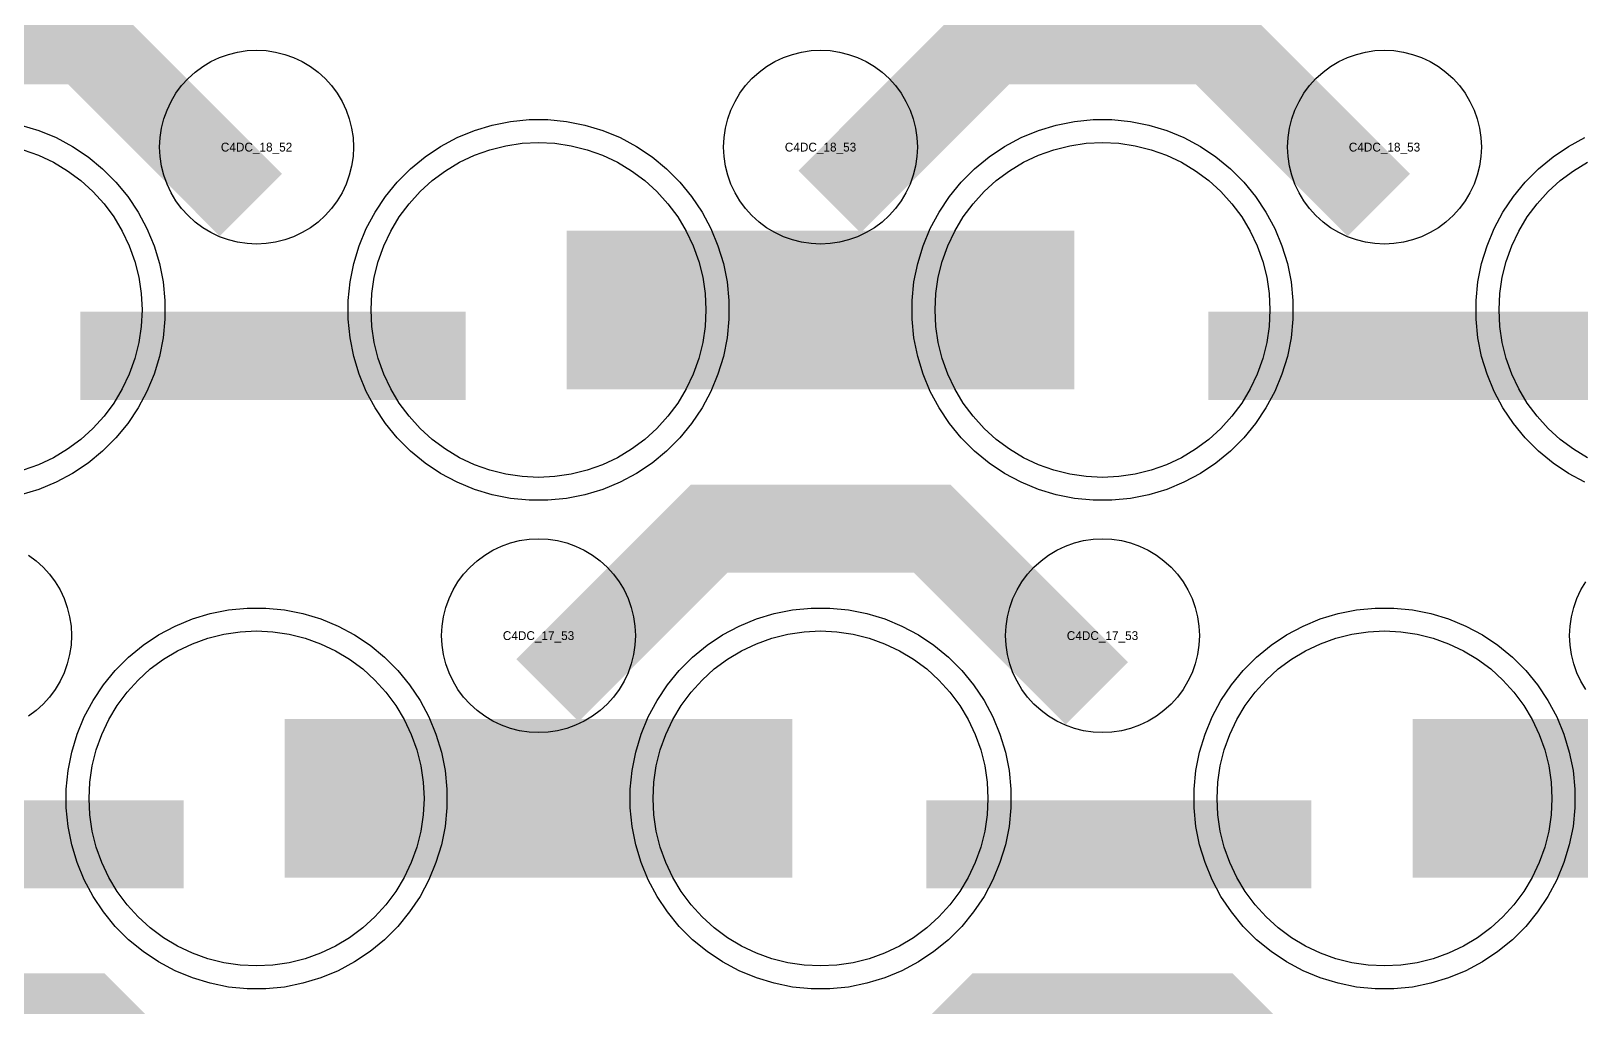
# Model space of a CAD drawing. Extents: x -11880 to 11880, y -14992 to 14992.
# Drawn here: x 4816 to 5255.8, y -12543.4 to -12266.3 of the extents above; entities that cross this region are included whole.
import ezdxf
from ezdxf.enums import TextEntityAlignment as Align

# ---------------------------------------------------------------- set-up
doc = ezdxf.new("R2010")
doc.units = 0
doc.header["$MEASUREMENT"] = 0
for name, color, linetype in [('GDS_775_DT_237', 138, 'CONTINUOUS'), ('RDL1_FS', 34, 'CONTINUOUS'), ('RDL_BS', 160, 'CONTINUOUS')]:
    doc.layers.add(name, color=color, linetype=linetype)

msp = doc.modelspace()

# ---------------------------------------------------------------- linework, layer by layer
at = {"layer": 'RDL1_FS', "color": 241, "true_color": 0xf7abae}
for points in [[(4960, -12392.919), (4955.343, -12392.69), (4950.732, -12392.006), (4946.209, -12390.874), (4941.819, -12389.302), (4937.605, -12387.31), (4933.605, -12384.912), (4929.86, -12382.134), (4926.406, -12379.004), (4923.276, -12375.55), (4920.498, -12371.805), (4918.1, -12367.805), (4916.108, -12363.591), (4914.536, -12359.201), (4913.404, -12354.678), (4912.72, -12350.067), (4912.491, -12345.41), (4912.72, -12340.753), (4913.404, -12336.142), (4914.536, -12331.619), (4916.108, -12327.229), (4918.1, -12323.015), (4920.498, -12319.015), (4923.276, -12315.27), (4926.406, -12311.816), (4929.86, -12308.686), (4933.605, -12305.908), (4937.605, -12303.51), (4941.819, -12301.518), (4946.209, -12299.946), (4950.732, -12298.814), (4955.343, -12298.13), (4960, -12297.901), (4964.657, -12298.13), (4969.268, -12298.814), (4973.791, -12299.946), (4978.181, -12301.518), (4982.395, -12303.51), (4986.395, -12305.908), (4990.14, -12308.686), (4993.594, -12311.816), (4996.724, -12315.27), (4999.502, -12319.015), (5001.9, -12323.015), (5003.892, -12327.229), (5005.464, -12331.619), (5006.596, -12336.142), (5007.28, -12340.753), (5007.509, -12345.41), (5007.28, -12350.067), (5006.596, -12354.678), (5005.464, -12359.201), (5003.892, -12363.591), (5001.9, -12367.805), (4999.502, -12371.805), (4996.724, -12375.55), (4993.594, -12379.004), (4990.14, -12382.134), (4986.395, -12384.912), (4982.395, -12387.31), (4978.181, -12389.302), (4973.791, -12390.874), (4969.268, -12392.006), (4964.657, -12392.69)], [(5120, -12392.919), (5115.343, -12392.69), (5110.732, -12392.006), (5106.209, -12390.874), (5101.819, -12389.302), (5097.605, -12387.31), (5093.605, -12384.912), (5089.86, -12382.134), (5086.406, -12379.004), (5083.276, -12375.55), (5080.498, -12371.805), (5078.1, -12367.805), (5076.108, -12363.591), (5074.536, -12359.201), (5073.404, -12354.678), (5072.72, -12350.067), (5072.491, -12345.41), (5072.72, -12340.753), (5073.404, -12336.142), (5074.536, -12331.619), (5076.108, -12327.229), (5078.1, -12323.015), (5080.498, -12319.015), (5083.276, -12315.27), (5086.406, -12311.816), (5089.86, -12308.686), (5093.605, -12305.908), (5097.605, -12303.51), (5101.819, -12301.518), (5106.209, -12299.946), (5110.732, -12298.814), (5115.343, -12298.13), (5120, -12297.901), (5124.657, -12298.13), (5129.268, -12298.814), (5133.791, -12299.946), (5138.181, -12301.518), (5142.395, -12303.51), (5146.395, -12305.908), (5150.14, -12308.686), (5153.594, -12311.816), (5156.724, -12315.27), (5159.502, -12319.015), (5161.9, -12323.015), (5163.892, -12327.229), (5165.464, -12331.619), (5166.596, -12336.142), (5167.28, -12340.753), (5167.509, -12345.41), (5167.28, -12350.067), (5166.596, -12354.678), (5165.464, -12359.201), (5163.892, -12363.591), (5161.9, -12367.805), (5159.502, -12371.805), (5156.724, -12375.55), (5153.594, -12379.004), (5150.14, -12382.134), (5146.395, -12384.912), (5142.395, -12387.31), (5138.181, -12389.302), (5133.791, -12390.874), (5129.268, -12392.006), (5124.657, -12392.69)], [(4880, -12531.484), (4875.343, -12531.255), (4870.732, -12530.571), (4866.209, -12529.439), (4861.819, -12527.867), (4857.605, -12525.875), (4853.605, -12523.477), (4849.86, -12520.699), (4846.406, -12517.569), (4843.276, -12514.115), (4840.498, -12510.37), (4838.1, -12506.37), (4836.108, -12502.156), (4834.536, -12497.766), (4833.404, -12493.243), (4832.72, -12488.632), (4832.491, -12483.975), (4832.72, -12479.318), (4833.404, -12474.707), (4834.536, -12470.184), (4836.108, -12465.794), (4838.1, -12461.58), (4840.498, -12457.58), (4843.276, -12453.835), (4846.406, -12450.381), (4849.86, -12447.251), (4853.605, -12444.473), (4857.605, -12442.075), (4861.819, -12440.083), (4866.209, -12438.511), (4870.732, -12437.379), (4875.343, -12436.695), (4880, -12436.466), (4884.657, -12436.695), (4889.268, -12437.379), (4893.791, -12438.511), (4898.181, -12440.083), (4902.395, -12442.075), (4906.395, -12444.473), (4910.14, -12447.251), (4913.594, -12450.381), (4916.724, -12453.835), (4919.502, -12457.58), (4921.9, -12461.58), (4923.892, -12465.794), (4925.464, -12470.184), (4926.596, -12474.707), (4927.28, -12479.318), (4927.509, -12483.975), (4927.28, -12488.632), (4926.596, -12493.243), (4925.464, -12497.766), (4923.892, -12502.156), (4921.9, -12506.37), (4919.502, -12510.37), (4916.724, -12514.115), (4913.594, -12517.569), (4910.14, -12520.699), (4906.395, -12523.477), (4902.395, -12525.875), (4898.181, -12527.867), (4893.791, -12529.439), (4889.268, -12530.571), (4884.657, -12531.255)], [(5040, -12531.484), (5035.343, -12531.255), (5030.732, -12530.571), (5026.209, -12529.439), (5021.819, -12527.867), (5017.605, -12525.875), (5013.605, -12523.477), (5009.86, -12520.699), (5006.406, -12517.569), (5003.276, -12514.115), (5000.498, -12510.37), (4998.1, -12506.37), (4996.108, -12502.156), (4994.536, -12497.766), (4993.404, -12493.243), (4992.72, -12488.632), (4992.491, -12483.975), (4992.72, -12479.318), (4993.404, -12474.707), (4994.536, -12470.184), (4996.108, -12465.794), (4998.1, -12461.58), (5000.498, -12457.58), (5003.276, -12453.835), (5006.406, -12450.381), (5009.86, -12447.251), (5013.605, -12444.473), (5017.605, -12442.075), (5021.819, -12440.083), (5026.209, -12438.511), (5030.732, -12437.379), (5035.343, -12436.695), (5040, -12436.466), (5044.657, -12436.695), (5049.268, -12437.379), (5053.791, -12438.511), (5058.181, -12440.083), (5062.395, -12442.075), (5066.395, -12444.473), (5070.14, -12447.251), (5073.594, -12450.381), (5076.724, -12453.835), (5079.502, -12457.58), (5081.9, -12461.58), (5083.892, -12465.794), (5085.464, -12470.184), (5086.596, -12474.707), (5087.28, -12479.318), (5087.509, -12483.975), (5087.28, -12488.632), (5086.596, -12493.243), (5085.464, -12497.766), (5083.892, -12502.156), (5081.9, -12506.37), (5079.502, -12510.37), (5076.724, -12514.115), (5073.594, -12517.569), (5070.14, -12520.699), (5066.395, -12523.477), (5062.395, -12525.875), (5058.181, -12527.867), (5053.791, -12529.439), (5049.268, -12530.571), (5044.657, -12531.255)], [(5200, -12531.484), (5195.343, -12531.255), (5190.732, -12530.571), (5186.209, -12529.439), (5181.819, -12527.867), (5177.605, -12525.875), (5173.605, -12523.477), (5169.86, -12520.699), (5166.406, -12517.569), (5163.276, -12514.115), (5160.498, -12510.37), (5158.1, -12506.37), (5156.108, -12502.156), (5154.536, -12497.766), (5153.404, -12493.243), (5152.72, -12488.632), (5152.491, -12483.975), (5152.72, -12479.318), (5153.404, -12474.707), (5154.536, -12470.184), (5156.108, -12465.794), (5158.1, -12461.58), (5160.498, -12457.58), (5163.276, -12453.835), (5166.406, -12450.381), (5169.86, -12447.251), (5173.605, -12444.473), (5177.605, -12442.075), (5181.819, -12440.083), (5186.209, -12438.511), (5190.732, -12437.379), (5195.343, -12436.695), (5200, -12436.466), (5204.657, -12436.695), (5209.268, -12437.379), (5213.791, -12438.511), (5218.181, -12440.083), (5222.395, -12442.075), (5226.395, -12444.473), (5230.14, -12447.251), (5233.594, -12450.381), (5236.724, -12453.835), (5239.502, -12457.58), (5241.9, -12461.58), (5243.892, -12465.794), (5245.464, -12470.184), (5246.596, -12474.707), (5247.28, -12479.318), (5247.509, -12483.975), (5247.28, -12488.632), (5246.596, -12493.243), (5245.464, -12497.766), (5243.892, -12502.156), (5241.9, -12506.37), (5239.502, -12510.37), (5236.724, -12514.115), (5233.594, -12517.569), (5230.14, -12520.699), (5226.395, -12523.477), (5222.395, -12525.875), (5218.181, -12527.867), (5213.791, -12529.439), (5209.268, -12530.571), (5204.657, -12531.255)]]:
    msp.add_lwpolyline(points, close=True, dxfattribs=at)
for points in [[(4813.791, -12299.946), (4818.181, -12301.518), (4822.395, -12303.51), (4826.395, -12305.908), (4830.14, -12308.686), (4833.594, -12311.816), (4836.724, -12315.27), (4839.502, -12319.015), (4841.9, -12323.015), (4843.892, -12327.229), (4845.464, -12331.619), (4846.596, -12336.142), (4847.28, -12340.753), (4847.509, -12345.41), (4847.28, -12350.067), (4846.596, -12354.678), (4845.464, -12359.201), (4843.892, -12363.591), (4841.9, -12367.805), (4839.502, -12371.805), (4836.724, -12375.55), (4833.594, -12379.004), (4830.14, -12382.134), (4826.395, -12384.912), (4822.395, -12387.31), (4818.181, -12389.302), (4813.791, -12390.874)], [(5257.605, -12387.31), (5253.605, -12384.912), (5249.86, -12382.134), (5246.406, -12379.004), (5243.276, -12375.55), (5240.498, -12371.805), (5238.1, -12367.805), (5236.108, -12363.591), (5234.536, -12359.201), (5233.404, -12354.678), (5232.72, -12350.067), (5232.491, -12345.41), (5232.72, -12340.753), (5233.404, -12336.142), (5234.536, -12331.619), (5236.108, -12327.229), (5238.1, -12323.015), (5240.498, -12319.015), (5243.276, -12315.27), (5246.406, -12311.816), (5249.86, -12308.686), (5253.605, -12305.908), (5257.605, -12303.51)]]:
    msp.add_lwpolyline(points, dxfattribs=at)
for points in [[(4968.002, -12345.41, 45, 45, 0), (5040.002, -12345.41, 45, 45, 0)], [(5040.002, -12345.41, 45, 45, 0), (5112.002, -12345.41, 45, 45, 0)], [(4888.002, -12483.975, 45, 45, 0), (4960.002, -12483.975, 45, 45, 0)], [(4960.002, -12483.975, 45, 45, 0), (5032.002, -12483.975, 45, 45, 0)], [(5208.002, -12483.975, 45, 45, 0), (5280.002, -12483.975, 45, 45, 0)]]:
    msp.add_lwpolyline(points, format="xyseb", dxfattribs=at)
at = {"layer": 'RDL_BS'}
for points in [[(4878.401, -12315.623, 25, 25, 0), (4831.687, -12268.909, 25, 25, 0), (4801.929, -12268.909, 25, 25, 0)], [(5042.562, -12314.724, 25, 25, 0), (5088.377, -12268.909, 25, 25, 0), (5121.93, -12268.909, 25, 25, 0)], [(5198.401, -12315.623, 25, 25, 0), (5151.687, -12268.909, 25, 25, 0), (5121.929, -12268.909, 25, 25, 0)], [(4962.562, -12453.289, 25, 25, 0), (5008.377, -12407.474, 25, 25, 0), (5041.93, -12407.474, 25, 25, 0)], [(5118.401, -12454.188, 25, 25, 0), (5071.687, -12407.474, 25, 25, 0), (5041.929, -12407.474, 25, 25, 0)], [(4878.401, -12592.753, 25, 25, 0), (4831.687, -12546.039, 25, 25, 0), (4801.929, -12546.039, 25, 25, 0)], [(5042.562, -12591.854, 25, 25, 0), (5088.377, -12546.039, 25, 25, 0), (5121.93, -12546.039, 25, 25, 0)], [(5198.401, -12592.753, 25, 25, 0), (5151.687, -12546.039, 25, 25, 0), (5121.929, -12546.039, 25, 25, 0)]]:
    msp.add_lwpolyline(points, format="xyseb", dxfattribs=at)
for points in [[(4880, -12326.716), (4877.307, -12326.584), (4874.635, -12326.188), (4872.016, -12325.531), (4869.481, -12324.624), (4867.044, -12323.472), (4864.72, -12322.079), (4862.557, -12320.476), (4860.558, -12318.664), (4858.746, -12316.665), (4857.143, -12314.502), (4855.75, -12312.178), (4854.598, -12309.741), (4853.691, -12307.206), (4853.034, -12304.587), (4852.638, -12301.915), (4852.506, -12299.222), (4852.638, -12296.529), (4853.034, -12293.857), (4853.691, -12291.238), (4854.598, -12288.703), (4855.75, -12286.266), (4857.143, -12283.942), (4858.746, -12281.779), (4860.558, -12279.78), (4862.557, -12277.968), (4864.72, -12276.365), (4867.044, -12274.972), (4869.481, -12273.82), (4872.016, -12272.913), (4874.635, -12272.256), (4877.307, -12271.86), (4880, -12271.728), (4882.693, -12271.86), (4885.365, -12272.256), (4887.984, -12272.913), (4890.519, -12273.82), (4892.956, -12274.972), (4895.28, -12276.365), (4897.443, -12277.968), (4899.442, -12279.78), (4901.254, -12281.779), (4902.857, -12283.942), (4904.25, -12286.266), (4905.402, -12288.703), (4906.309, -12291.238), (4906.966, -12293.857), (4907.362, -12296.529), (4907.494, -12299.222), (4907.362, -12301.915), (4906.966, -12304.587), (4906.309, -12307.206), (4905.402, -12309.741), (4904.25, -12312.178), (4902.857, -12314.502), (4901.254, -12316.665), (4899.442, -12318.664), (4897.443, -12320.476), (4895.28, -12322.079), (4892.956, -12323.472), (4890.519, -12324.624), (4887.984, -12325.531), (4885.365, -12326.188), (4882.693, -12326.584)], [(5040, -12326.716), (5037.307, -12326.584), (5034.635, -12326.188), (5032.016, -12325.531), (5029.481, -12324.624), (5027.044, -12323.472), (5024.72, -12322.079), (5022.557, -12320.476), (5020.558, -12318.664), (5018.746, -12316.665), (5017.143, -12314.502), (5015.75, -12312.178), (5014.598, -12309.741), (5013.691, -12307.206), (5013.034, -12304.587), (5012.638, -12301.915), (5012.506, -12299.222), (5012.638, -12296.529), (5013.034, -12293.857), (5013.691, -12291.238), (5014.598, -12288.703), (5015.75, -12286.266), (5017.143, -12283.942), (5018.746, -12281.779), (5020.558, -12279.78), (5022.557, -12277.968), (5024.72, -12276.365), (5027.044, -12274.972), (5029.481, -12273.82), (5032.016, -12272.913), (5034.635, -12272.256), (5037.307, -12271.86), (5040, -12271.728), (5042.693, -12271.86), (5045.365, -12272.256), (5047.984, -12272.913), (5050.519, -12273.82), (5052.956, -12274.972), (5055.28, -12276.365), (5057.443, -12277.968), (5059.442, -12279.78), (5061.254, -12281.779), (5062.857, -12283.942), (5064.25, -12286.266), (5065.402, -12288.703), (5066.309, -12291.238), (5066.966, -12293.857), (5067.362, -12296.529), (5067.494, -12299.222), (5067.362, -12301.915), (5066.966, -12304.587), (5066.309, -12307.206), (5065.402, -12309.741), (5064.25, -12312.178), (5062.857, -12314.502), (5061.254, -12316.665), (5059.442, -12318.664), (5057.443, -12320.476), (5055.28, -12322.079), (5052.956, -12323.472), (5050.519, -12324.624), (5047.984, -12325.531), (5045.365, -12326.188), (5042.693, -12326.584)], [(5200, -12326.716), (5197.307, -12326.584), (5194.635, -12326.188), (5192.016, -12325.531), (5189.481, -12324.624), (5187.044, -12323.472), (5184.72, -12322.079), (5182.557, -12320.476), (5180.558, -12318.664), (5178.746, -12316.665), (5177.143, -12314.502), (5175.75, -12312.178), (5174.598, -12309.741), (5173.691, -12307.206), (5173.034, -12304.587), (5172.638, -12301.915), (5172.506, -12299.222), (5172.638, -12296.529), (5173.034, -12293.857), (5173.691, -12291.238), (5174.598, -12288.703), (5175.75, -12286.266), (5177.143, -12283.942), (5178.746, -12281.779), (5180.558, -12279.78), (5182.557, -12277.968), (5184.72, -12276.365), (5187.044, -12274.972), (5189.481, -12273.82), (5192.016, -12272.913), (5194.635, -12272.256), (5197.307, -12271.86), (5200, -12271.728), (5202.693, -12271.86), (5205.365, -12272.256), (5207.984, -12272.913), (5210.519, -12273.82), (5212.956, -12274.972), (5215.28, -12276.365), (5217.443, -12277.968), (5219.442, -12279.78), (5221.254, -12281.779), (5222.857, -12283.942), (5224.25, -12286.266), (5225.402, -12288.703), (5226.309, -12291.238), (5226.966, -12293.857), (5227.362, -12296.529), (5227.494, -12299.222), (5227.362, -12301.915), (5226.966, -12304.587), (5226.309, -12307.206), (5225.402, -12309.741), (5224.25, -12312.178), (5222.857, -12314.502), (5221.254, -12316.665), (5219.442, -12318.664), (5217.443, -12320.476), (5215.28, -12322.079), (5212.956, -12323.472), (5210.519, -12324.624), (5207.984, -12325.531), (5205.365, -12326.188), (5202.693, -12326.584)], [(4960, -12465.281), (4957.307, -12465.149), (4954.635, -12464.753), (4952.016, -12464.096), (4949.481, -12463.189), (4947.044, -12462.037), (4944.72, -12460.644), (4942.557, -12459.041), (4940.558, -12457.229), (4938.746, -12455.23), (4937.143, -12453.067), (4935.75, -12450.743), (4934.598, -12448.306), (4933.691, -12445.771), (4933.034, -12443.152), (4932.638, -12440.48), (4932.506, -12437.787), (4932.638, -12435.094), (4933.034, -12432.422), (4933.691, -12429.803), (4934.598, -12427.268), (4935.75, -12424.831), (4937.143, -12422.507), (4938.746, -12420.344), (4940.558, -12418.345), (4942.557, -12416.533), (4944.72, -12414.93), (4947.044, -12413.537), (4949.481, -12412.385), (4952.016, -12411.478), (4954.635, -12410.821), (4957.307, -12410.425), (4960, -12410.293), (4962.693, -12410.425), (4965.365, -12410.821), (4967.984, -12411.478), (4970.519, -12412.385), (4972.956, -12413.537), (4975.28, -12414.93), (4977.443, -12416.533), (4979.442, -12418.345), (4981.254, -12420.344), (4982.857, -12422.507), (4984.25, -12424.831), (4985.402, -12427.268), (4986.309, -12429.803), (4986.966, -12432.422), (4987.362, -12435.094), (4987.494, -12437.787), (4987.362, -12440.48), (4986.966, -12443.152), (4986.309, -12445.771), (4985.402, -12448.306), (4984.25, -12450.743), (4982.857, -12453.067), (4981.254, -12455.23), (4979.442, -12457.229), (4977.443, -12459.041), (4975.28, -12460.644), (4972.956, -12462.037), (4970.519, -12463.189), (4967.984, -12464.096), (4965.365, -12464.753), (4962.693, -12465.149)], [(5120, -12465.281), (5117.307, -12465.149), (5114.635, -12464.753), (5112.016, -12464.096), (5109.481, -12463.189), (5107.044, -12462.037), (5104.72, -12460.644), (5102.557, -12459.041), (5100.558, -12457.229), (5098.746, -12455.23), (5097.143, -12453.067), (5095.75, -12450.743), (5094.598, -12448.306), (5093.691, -12445.771), (5093.034, -12443.152), (5092.638, -12440.48), (5092.506, -12437.787), (5092.638, -12435.094), (5093.034, -12432.422), (5093.691, -12429.803), (5094.598, -12427.268), (5095.75, -12424.831), (5097.143, -12422.507), (5098.746, -12420.344), (5100.558, -12418.345), (5102.557, -12416.533), (5104.72, -12414.93), (5107.044, -12413.537), (5109.481, -12412.385), (5112.016, -12411.478), (5114.635, -12410.821), (5117.307, -12410.425), (5120, -12410.293), (5122.693, -12410.425), (5125.365, -12410.821), (5127.984, -12411.478), (5130.519, -12412.385), (5132.956, -12413.537), (5135.28, -12414.93), (5137.443, -12416.533), (5139.442, -12418.345), (5141.254, -12420.344), (5142.857, -12422.507), (5144.25, -12424.831), (5145.402, -12427.268), (5146.309, -12429.803), (5146.966, -12432.422), (5147.362, -12435.094), (5147.494, -12437.787), (5147.362, -12440.48), (5146.966, -12443.152), (5146.309, -12445.771), (5145.402, -12448.306), (5144.25, -12450.743), (5142.857, -12453.067), (5141.254, -12455.23), (5139.442, -12457.229), (5137.443, -12459.041), (5135.28, -12460.644), (5132.956, -12462.037), (5130.519, -12463.189), (5127.984, -12464.096), (5125.365, -12464.753), (5122.693, -12465.149)]]:
    msp.add_lwpolyline(points, close=True, dxfattribs=at)
at = {"layer": 'RDL_BS', "color": 241, "true_color": 0xf7abae}
for points in [[(4813.165, -12292.973), (4818.205, -12294.504), (4823.115, -12296.535), (4827.777, -12299.027), (4832.191, -12301.974), (4836.292, -12305.336), (4840.074, -12309.118), (4843.436, -12313.219), (4846.383, -12317.633), (4848.875, -12322.295), (4850.906, -12327.205), (4852.437, -12332.245), (4853.483, -12337.472), (4854, -12342.766), (4854, -12348.054), (4853.483, -12353.348), (4852.437, -12358.575), (4850.906, -12363.615), (4848.875, -12368.525), (4846.383, -12373.187), (4843.436, -12377.601), (4840.074, -12381.702), (4836.292, -12385.484), (4832.191, -12388.846), (4827.777, -12391.793), (4823.115, -12394.285), (4818.205, -12396.316), (4813.165, -12397.847)], [(5256.885, -12394.285), (5252.223, -12391.793), (5247.809, -12388.846), (5243.708, -12385.484), (5239.926, -12381.702), (5236.564, -12377.601), (5233.617, -12373.187), (5231.125, -12368.525), (5229.094, -12363.615), (5227.563, -12358.575), (5226.517, -12353.348), (5226, -12348.054), (5226, -12342.766), (5226.517, -12337.472), (5227.563, -12332.245), (5229.094, -12327.205), (5231.125, -12322.295), (5233.617, -12317.633), (5236.564, -12313.219), (5239.926, -12309.118), (5243.708, -12305.336), (5247.809, -12301.974), (5252.223, -12299.027), (5256.885, -12296.535)]]:
    msp.add_lwpolyline(points, dxfattribs=at)
for points in [[(4957.356, -12399.41), (4952.062, -12398.893), (4946.835, -12397.847), (4941.795, -12396.316), (4936.885, -12394.285), (4932.223, -12391.793), (4927.809, -12388.846), (4923.708, -12385.484), (4919.926, -12381.702), (4916.564, -12377.601), (4913.617, -12373.187), (4911.125, -12368.525), (4909.094, -12363.615), (4907.563, -12358.575), (4906.517, -12353.348), (4906, -12348.054), (4906, -12342.766), (4906.517, -12337.472), (4907.563, -12332.245), (4909.094, -12327.205), (4911.125, -12322.295), (4913.617, -12317.633), (4916.564, -12313.219), (4919.926, -12309.118), (4923.708, -12305.336), (4927.809, -12301.974), (4932.223, -12299.027), (4936.885, -12296.535), (4941.795, -12294.504), (4946.835, -12292.973), (4952.062, -12291.927), (4957.356, -12291.41), (4962.644, -12291.41), (4967.938, -12291.927), (4973.165, -12292.973), (4978.205, -12294.504), (4983.115, -12296.535), (4987.777, -12299.027), (4992.191, -12301.974), (4996.292, -12305.336), (5000.074, -12309.118), (5003.436, -12313.219), (5006.383, -12317.633), (5008.875, -12322.295), (5010.906, -12327.205), (5012.437, -12332.245), (5013.483, -12337.472), (5014, -12342.766), (5014, -12348.054), (5013.483, -12353.348), (5012.437, -12358.575), (5010.906, -12363.615), (5008.875, -12368.525), (5006.383, -12373.187), (5003.436, -12377.601), (5000.074, -12381.702), (4996.292, -12385.484), (4992.191, -12388.846), (4987.777, -12391.793), (4983.115, -12394.285), (4978.205, -12396.316), (4973.165, -12397.847), (4967.938, -12398.893), (4962.644, -12399.41)], [(5117.356, -12399.41), (5112.062, -12398.893), (5106.835, -12397.847), (5101.795, -12396.316), (5096.885, -12394.285), (5092.223, -12391.793), (5087.809, -12388.846), (5083.708, -12385.484), (5079.926, -12381.702), (5076.564, -12377.601), (5073.617, -12373.187), (5071.125, -12368.525), (5069.094, -12363.615), (5067.563, -12358.575), (5066.517, -12353.348), (5066, -12348.054), (5066, -12342.766), (5066.517, -12337.472), (5067.563, -12332.245), (5069.094, -12327.205), (5071.125, -12322.295), (5073.617, -12317.633), (5076.564, -12313.219), (5079.926, -12309.118), (5083.708, -12305.336), (5087.809, -12301.974), (5092.223, -12299.027), (5096.885, -12296.535), (5101.795, -12294.504), (5106.835, -12292.973), (5112.062, -12291.927), (5117.356, -12291.41), (5122.644, -12291.41), (5127.938, -12291.927), (5133.165, -12292.973), (5138.205, -12294.504), (5143.115, -12296.535), (5147.777, -12299.027), (5152.191, -12301.974), (5156.292, -12305.336), (5160.074, -12309.118), (5163.436, -12313.219), (5166.383, -12317.633), (5168.875, -12322.295), (5170.906, -12327.205), (5172.437, -12332.245), (5173.483, -12337.472), (5174, -12342.766), (5174, -12348.054), (5173.483, -12353.348), (5172.437, -12358.575), (5170.906, -12363.615), (5168.875, -12368.525), (5166.383, -12373.187), (5163.436, -12377.601), (5160.074, -12381.702), (5156.292, -12385.484), (5152.191, -12388.846), (5147.777, -12391.793), (5143.115, -12394.285), (5138.205, -12396.316), (5133.165, -12397.847), (5127.938, -12398.893), (5122.644, -12399.41)], [(4877.356, -12537.975), (4872.062, -12537.458), (4866.835, -12536.412), (4861.795, -12534.881), (4856.885, -12532.85), (4852.223, -12530.358), (4847.809, -12527.411), (4843.708, -12524.049), (4839.926, -12520.267), (4836.564, -12516.166), (4833.617, -12511.752), (4831.125, -12507.09), (4829.094, -12502.18), (4827.563, -12497.14), (4826.517, -12491.913), (4826, -12486.619), (4826, -12481.331), (4826.517, -12476.037), (4827.563, -12470.81), (4829.094, -12465.77), (4831.125, -12460.86), (4833.617, -12456.198), (4836.564, -12451.784), (4839.926, -12447.683), (4843.708, -12443.901), (4847.809, -12440.539), (4852.223, -12437.592), (4856.885, -12435.1), (4861.795, -12433.069), (4866.835, -12431.538), (4872.062, -12430.492), (4877.356, -12429.975), (4882.644, -12429.975), (4887.938, -12430.492), (4893.165, -12431.538), (4898.205, -12433.069), (4903.115, -12435.1), (4907.777, -12437.592), (4912.191, -12440.539), (4916.292, -12443.901), (4920.074, -12447.683), (4923.436, -12451.784), (4926.383, -12456.198), (4928.875, -12460.86), (4930.906, -12465.77), (4932.437, -12470.81), (4933.483, -12476.037), (4934, -12481.331), (4934, -12486.619), (4933.483, -12491.913), (4932.437, -12497.14), (4930.906, -12502.18), (4928.875, -12507.09), (4926.383, -12511.752), (4923.436, -12516.166), (4920.074, -12520.267), (4916.292, -12524.049), (4912.191, -12527.411), (4907.777, -12530.358), (4903.115, -12532.85), (4898.205, -12534.881), (4893.165, -12536.412), (4887.938, -12537.458), (4882.644, -12537.975)], [(5037.356, -12537.975), (5032.062, -12537.458), (5026.835, -12536.412), (5021.795, -12534.881), (5016.885, -12532.85), (5012.223, -12530.358), (5007.809, -12527.411), (5003.708, -12524.049), (4999.926, -12520.267), (4996.564, -12516.166), (4993.617, -12511.752), (4991.125, -12507.09), (4989.094, -12502.18), (4987.563, -12497.14), (4986.517, -12491.913), (4986, -12486.619), (4986, -12481.331), (4986.517, -12476.037), (4987.563, -12470.81), (4989.094, -12465.77), (4991.125, -12460.86), (4993.617, -12456.198), (4996.564, -12451.784), (4999.926, -12447.683), (5003.708, -12443.901), (5007.809, -12440.539), (5012.223, -12437.592), (5016.885, -12435.1), (5021.795, -12433.069), (5026.835, -12431.538), (5032.062, -12430.492), (5037.356, -12429.975), (5042.644, -12429.975), (5047.938, -12430.492), (5053.165, -12431.538), (5058.205, -12433.069), (5063.115, -12435.1), (5067.777, -12437.592), (5072.191, -12440.539), (5076.292, -12443.901), (5080.074, -12447.683), (5083.436, -12451.784), (5086.383, -12456.198), (5088.875, -12460.86), (5090.906, -12465.77), (5092.437, -12470.81), (5093.483, -12476.037), (5094, -12481.331), (5094, -12486.619), (5093.483, -12491.913), (5092.437, -12497.14), (5090.906, -12502.18), (5088.875, -12507.09), (5086.383, -12511.752), (5083.436, -12516.166), (5080.074, -12520.267), (5076.292, -12524.049), (5072.191, -12527.411), (5067.777, -12530.358), (5063.115, -12532.85), (5058.205, -12534.881), (5053.165, -12536.412), (5047.938, -12537.458), (5042.644, -12537.975)], [(5197.356, -12537.975), (5192.062, -12537.458), (5186.835, -12536.412), (5181.795, -12534.881), (5176.885, -12532.85), (5172.223, -12530.358), (5167.809, -12527.411), (5163.708, -12524.049), (5159.926, -12520.267), (5156.564, -12516.166), (5153.617, -12511.752), (5151.125, -12507.09), (5149.094, -12502.18), (5147.563, -12497.14), (5146.517, -12491.913), (5146, -12486.619), (5146, -12481.331), (5146.517, -12476.037), (5147.563, -12470.81), (5149.094, -12465.77), (5151.125, -12460.86), (5153.617, -12456.198), (5156.564, -12451.784), (5159.926, -12447.683), (5163.708, -12443.901), (5167.809, -12440.539), (5172.223, -12437.592), (5176.885, -12435.1), (5181.795, -12433.069), (5186.835, -12431.538), (5192.062, -12430.492), (5197.356, -12429.975), (5202.644, -12429.975), (5207.938, -12430.492), (5213.165, -12431.538), (5218.205, -12433.069), (5223.115, -12435.1), (5227.777, -12437.592), (5232.191, -12440.539), (5236.292, -12443.901), (5240.074, -12447.683), (5243.436, -12451.784), (5246.383, -12456.198), (5248.875, -12460.86), (5250.906, -12465.77), (5252.437, -12470.81), (5253.483, -12476.037), (5254, -12481.331), (5254, -12486.619), (5253.483, -12491.913), (5252.437, -12497.14), (5250.906, -12502.18), (5248.875, -12507.09), (5246.383, -12511.752), (5243.436, -12516.166), (5240.074, -12520.267), (5236.292, -12524.049), (5232.191, -12527.411), (5227.777, -12530.358), (5223.115, -12532.85), (5218.205, -12534.881), (5213.165, -12536.412), (5207.938, -12537.458), (5202.644, -12537.975)]]:
    msp.add_lwpolyline(points, close=True, dxfattribs=at)
for points in [[(4830.016, -12358.423, 25, 25, 0), (4939.281, -12358.423, 25, 25, 0)], [(5150.016, -12358.423, 25, 25, 0), (5259.281, -12358.423, 25, 25, 0)], [(4750.016, -12496.988, 25, 25, 0), (4859.281, -12496.988, 25, 25, 0)], [(5070.016, -12496.988, 25, 25, 0), (5179.281, -12496.988, 25, 25, 0)]]:
    msp.add_lwpolyline(points, format="xyseb", dxfattribs=at)
at = {"layer": 'RDL_BS'}
for points in [[(4815.28, -12414.93), (4817.443, -12416.533), (4819.442, -12418.345), (4821.254, -12420.344), (4822.857, -12422.507), (4824.25, -12424.831), (4825.402, -12427.268), (4826.309, -12429.803), (4826.966, -12432.422), (4827.362, -12435.094), (4827.494, -12437.787), (4827.362, -12440.48), (4826.966, -12443.152), (4826.309, -12445.771), (4825.402, -12448.306), (4824.25, -12450.743), (4822.857, -12453.067), (4821.254, -12455.23), (4819.442, -12457.229), (4817.443, -12459.041), (4815.28, -12460.644)], [(5257.143, -12453.067), (5255.75, -12450.743), (5254.598, -12448.306), (5253.691, -12445.771), (5253.034, -12443.152), (5252.638, -12440.48), (5252.506, -12437.787), (5252.638, -12435.094), (5253.034, -12432.422), (5253.691, -12429.803), (5254.598, -12427.268), (5255.75, -12424.831), (5257.143, -12422.507)]]:
    msp.add_lwpolyline(points, dxfattribs=at)

# ---------------------------------------------------------------- texts
at = {"layer": 'GDS_775_DT_237'}
for s, p in [('C4DC_18_52', (4880, -12299.222)), ('C4DC_18_52', (4880, -12299.222)), ('C4DC_18_53', (5040, -12299.222)), ('C4DC_18_53', (5040, -12299.222)), ('C4DC_18_53', (5200, -12299.222)), ('C4DC_18_53', (5200, -12299.222)), ('C4DC_17_53', (4960, -12437.787)), ('C4DC_17_53', (4960, -12437.787)), ('C4DC_17_53', (5120, -12437.787)), ('C4DC_17_53', (5120, -12437.787))]:
    msp.add_text(s, height=2.5, dxfattribs=at).set_placement(p, align=Align.MIDDLE_CENTER)

doc.saveas('drawing.dxf')
